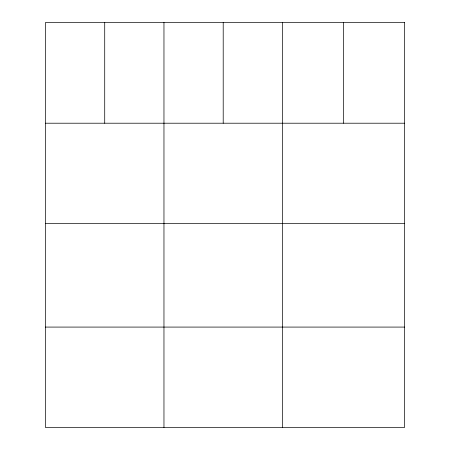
<?xml version="1.0" encoding="UTF-8"?>
<svg xmlns="http://www.w3.org/2000/svg" width="450" height="450" viewBox="0 0 450 450"><rect width="100%" height="100%" fill="white"/><g stroke="black" fill="none" stroke-linecap="round" stroke-linejoin="round"><path stroke-width="0.67" d="M45.473 123.21L404.527 123.21M45.473 223.627L404.527 223.627M45.473 327.082L404.527 327.082M343.485 22.5L343.485 123.21M282.448 22.5L282.448 427.5M223.206 22.5L223.206 123.21M163.963 22.5L163.963 427.5M104.715 22.5L104.715 123.21M404.527 22.5L45.473 22.5L45.473 427.5L404.527 427.5L404.527 22.5"/></g></svg>
